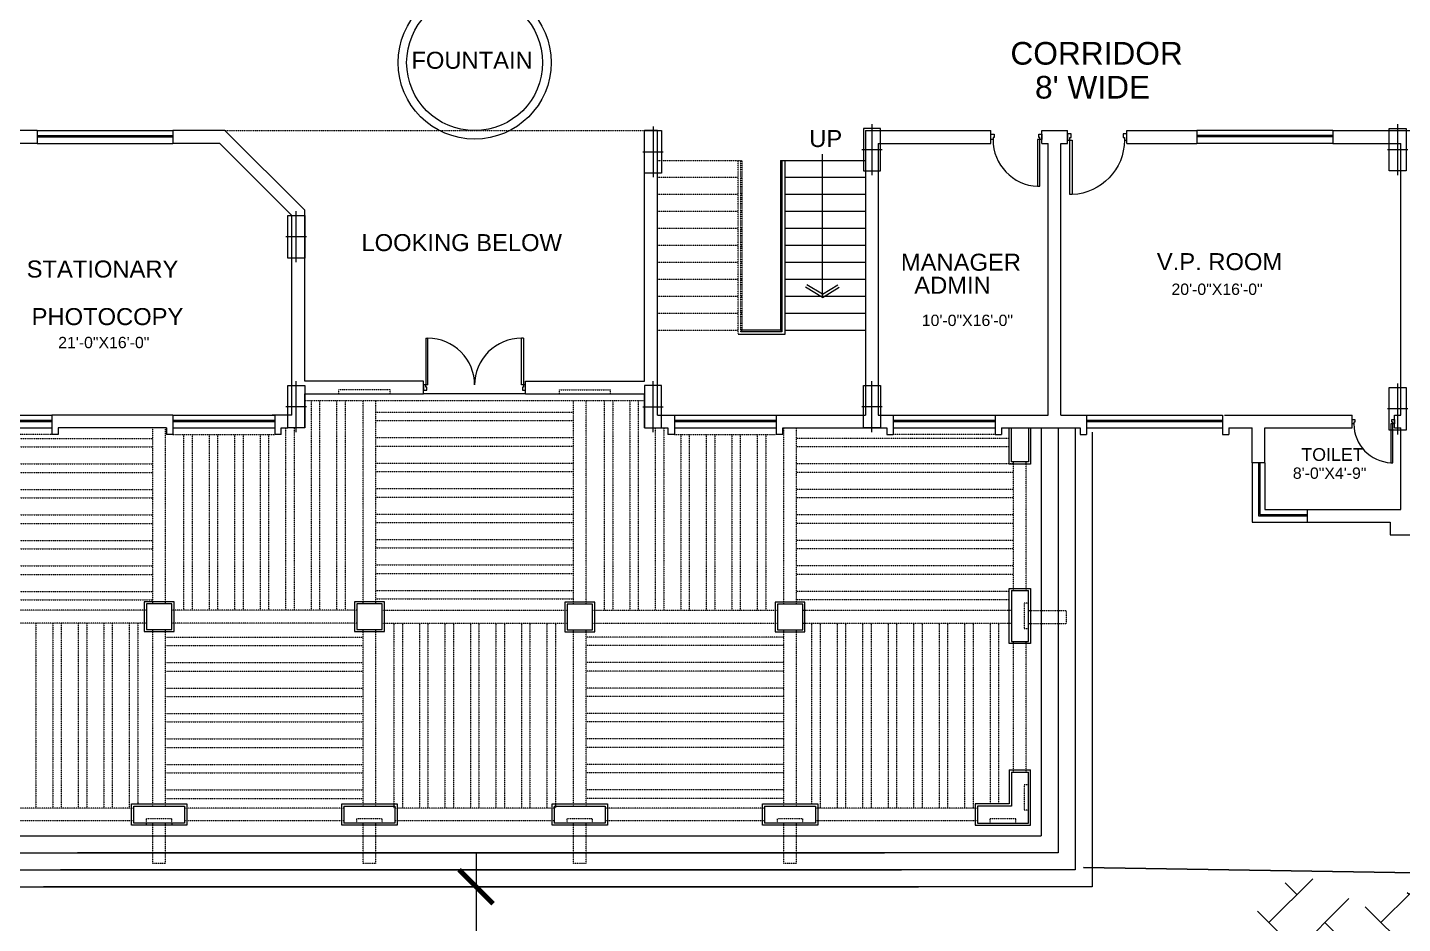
# Model space of a CAD drawing. Header units: inches. Extents: x -110725 to 51121, y 8404 to 44825.
# Drawn here: x 19453 to 20424, y 21178 to 21810 of the extents above; entities that cross this region are included whole.
import ezdxf

# ---------------------------------------------------------------- set-up
doc = ezdxf.new("R2010")
doc.units = ezdxf.units.IN
doc.header["$LTSCALE"] = 0.1
doc.header["$MEASUREMENT"] = 0
doc.linetypes.add('DASHED2', pattern=[0.375, 0.25, -0.125])
doc.layers.get('0').update_dxf_attribs({"color": 1, "lineweight": 0})
doc.layers.get('Defpoints').update_dxf_attribs({"lineweight": 0})
for name, color, linetype, lineweight in [('Col.', 4, 'Continuous', 0), ('dim', 252, 'Continuous', 0), ('DOOR', 32, 'Continuous', 0), ('h', 8, 'Continuous', 0), ('HATCH', 5, 'Continuous', 5), ('PLASTER', 7, 'Continuous', 0), ('stair', 5, 'Continuous', 0), ('TEXT', 3, 'Continuous', 0), ('WALL', 7, 'Continuous', 0), ('WIN', 160, 'Continuous', 0), ('wood pergola', 22, 'DASHED2', 0)]:
    doc.layers.add(name, color=color, linetype=linetype, lineweight=lineweight)
doc.layers.add('GREEN BELT', color=80, linetype='Continuous')
doc.styles.add('as', font='arial.ttf')
doc.styles.add('EHSAN', font='arial.ttf', dxfattribs={"height": 54})
doc.dimstyles.new('DIM1', dxfattribs={"dimtxt": 54, "dimasz": 6, "dimexe": 6, "dimexo": 3, "dimgap": 1, "dimtad": 0, "dimzin": 0, "dimdsep": 46, "dimlunit": 4, "dimtxsty": 'EHSAN', "dimblk": 'ARCHTICK', "dimcen": 3, "dimdle": 6, "dimclrd": 4, "dimclre": 4, "dimclrt": 6, "dimadec": 0, "dimazin": 0, "dimtfac": 1, "dimtofl": 0, "dimtmove": 1, "dimatfit": 3, "dimldrblk": 'ARCHTICK', "dimfxl": 4, "dimtolj": 1, "dimtzin": 3, "dimlwd": -1, "dimlwe": -1, "dimarcsym": 0})

# ---------------------------------------------------------------- blocks, each defined once
blk = doc.blocks.new('D-1')
for points in [[(1.5, 34.85), (1.5, 1.85), (3, 1.85), (3, 34.85)], [(2.25, 0.38), (2.25, -1.88), (0, -1.88), (0, 1.88), (1.5, 1.88), (1.5, 0.38)], [(33.75, 0.38), (34.5, 0.38), (34.5, 1.88), (36, 1.88), (36, -1.88), (33.75, -1.88)]]:
    blk.add_lwpolyline(points, close=True)
blk.add_arc((1.5, 1.88), 33, 0, 87.39475)
blk = doc.blocks.new('DD3')
for p, q in [((-70.5, 34.88), (-70.5, 1.85)), ((-70.5, 34.88), (-69, 34.88)), ((-69, 1.85), (-69, 34.88)), ((-1.5, 34.88), (-3, 34.88)), ((-3, 1.85), (-3, 34.88)), ((-1.5, 34.88), (-1.5, 1.85)), ((-72, 1.88), (-72, -1.88)), ((-70.5, 1.88), (-72, 1.88)), ((-69, 1.88), (-70.5, 1.88)), ((-70.5, 0.38), (-70.5, 1.88)), ((-69.75, 0.38), (-70.5, 0.38)), ((-69.75, -1.88), (-69.75, 0.38)), ((-1.5, 1.85), (-3, 1.85)), ((-1.5, 0.38), (-2.25, 0.38)), ((-2.25, 0.38), (-2.25, -1.88)), ((-1.5, 1.88), (-1.5, 0.38)), ((0, 1.88), (-1.5, 1.88)), ((0, -1.88), (0, 1.88)), ((-72, -1.88), (-69.75, -1.88)), ((-2.25, -1.88), (0, -1.88))]:
    blk.add_line(p, q)
for centre, start, end in [((-69, 1.88), 359.98236, 90), ((-3, 1.88), 90, 180.01764)]:
    blk.add_arc(centre, 33, start, end)
blk = doc.blocks.new('D-6-dub')
blk.add_blockref('DD3', (0, 0))
blk = doc.blocks.new('_ArchTick')
at = {"color": 0, "linetype": 'ByBlock', "const_width": 0.15}
blk.add_lwpolyline([(-0.5, -0.5), (0.5, 0.5)], dxfattribs=at)
blk = doc.blocks.new('*D2201')
at = {"layer": 'Defpoints', "color": 0, "transparency": 16777216}
for p in [(19761.48, 21203.45), (19761.48, 20291.03), (19769.88, 20291.03)]:
    blk.add_point(p, dxfattribs=at)
at = {"layer": 'dim', "color": 4, "transparency": 16777216}
for p, q in [((19769.88, 21227.45), (19769.88, 20860.46)), ((19764.48, 21203.45), (19775.88, 21203.45)), ((19769.88, 20267.03), (19769.88, 20634.02)), ((19764.48, 20291.03), (19775.88, 20291.03))]:
    blk.add_line(p, q, dxfattribs=at)
at = {"layer": 'dim', "color": 4, "transparency": 16777216, "xscale": 24, "yscale": 24, "zscale": 24}
for p, rotation in [((19769.88, 21203.45), 90), ((19769.88, 20291.03), 270)]:
    blk.add_blockref('_ArchTick', p, dxfattribs=dict(at, rotation=rotation))
at = {"layer": 'dim', "color": 6, "transparency": 16777216, "insert": (19769.88, 20747.24), "char_height": 54, "attachment_point": 5, "rotation": 90, "style": 'EHSAN'}
blk.add_mtext('\\A1;76\'-0{\\H1x;\\S1/2;}"', dxfattribs=at)
blk = doc.blocks.new('44')
at = {"layer": 'Col.', "linetype": 'Continuous'}
blk.add_lwpolyline([(-24729.42, 37327.33), (-24729.42, 37339.33), (-24759.42, 37339.33), (-24759.42, 37327.33)], close=True, dxfattribs=at)
at = {"layer": 'dim', "linetype": 'Continuous'}
for p, q in [((-24744.42, 37340.53), (-24744.42, 37326.13)), ((-24762.42, 37333.33), (-24726.42, 37333.33))]:
    blk.add_line(p, q, dxfattribs=at)
blk = doc.blocks.new('A$C266513BC')
at = {"layer": 'WALL'}
for p, q in [((0, 52.07), (12.55, 58.49)), ((0, 52.07), (86.94, 0)), ((0, 52.07), (0.26, 37.98)), ((2.02, 50.86), (13.46, 56.71)), ((2.02, 50.86), (2.26, 38.02))]:
    blk.add_line(p, q, dxfattribs=at)

msp = doc.modelspace()

# ---------------------------------------------------------------- hatches: boundary and pattern name
at = {"layer": 'HATCH'}
h = msp.add_hatch(dxfattribs=at)
h.set_pattern_fill('AR-HBONE', color=251, scale=7)
h.set_pattern_definition([(45, (57314.022, 32.81), (3e-15, 39.59798), [84, -28]), (135, (57333.82, 52.61), (3e-15, 39.59798), [84, -28])])
edge = h.paths.add_edge_path()
edge.add_arc((20509.93328, 21080.85288), 46.23757, 321.43452144, 431.43452134)
edge.add_arc((20500.35241, 21154.51345), 38.47577, 309.17031682, 509.43681154)
edge.add_arc((20426.08757, 21152.9625), 46.23757, 27.17260702, 137.17260692)
edge.add_arc((20356.46299, 21171.35578), 38.01942, 20.0565317, 210.02676781)
edge.add_arc((20325.894, 21106.15277), 46.23757, 92.91069259, 202.91069249)
edge.add_arc((20310.33774, 21050.64149), 46.23757, 125.77973538, 235.77973528)
edge.add_arc((20327.39896, 20995.57413), 46.23757, 158.64877817, 268.64877807)
edge.add_arc((20371.61509, 20958.5818), 46.23757, 191.51782095, 301.51782086)
edge.add_arc((20434.968, 20914.37486), 39.47334, 173.02945644, 385.74427095)
edge.add_arc((20480.72314, 20976.61882), 46.23757, 257.25590653, 367.25590643)
edge.add_arc((20548.2626, 21013.90172), 38.18832, 235.42339105, 453.26703682)

# ---------------------------------------------------------------- linework, layer by layer
msp.add_line((19804.79394, 21551.45053), (19732.79394, 21551.45053))
at = {"layer": 'GREEN BELT', "linetype": 'Continuous', "elevation": 8.10112}
msp.add_lwpolyline([(20871.10688, 20428.73676), (20839.54499, 20498.68089), (20836.07459, 20915.90191), (20773.07163, 21088.55853), (20609.19407, 21210.50475), (20198.7069, 21217.05164), (20198.7069, 21217.05164)], dxfattribs=at)
at = {"layer": 'PLASTER'}
for p, q in [((19672.79394, 21551.45053), (19709.04394, 21551.45053)), ((19828.79394, 21551.45053), (19864.79394, 21551.45053)), ((20146.29394, 21501.95053), (20146.29394, 21527.45053)), ((20161.29394, 21527.45053), (20161.29394, 21501.95053)), ((20161.29394, 21501.95053), (20146.29394, 21501.95053)), ((20146.29394, 21375.20053), (20146.29394, 21414.20053)), ((20146.29394, 21414.20053), (20161.29394, 21414.20053)), ((20161.29394, 21414.20053), (20161.29394, 21375.20053)), ((20161.29394, 21375.20053), (20146.29394, 21375.20053)), ((20146.29394, 21285.95053), (20146.29394, 21261.95053)), ((20146.29394, 21285.95053), (20161.29394, 21285.95053)), ((20161.29394, 21246.95053), (20161.29394, 21285.95053)), ((19526.54394, 21261.95053), (19565.54394, 21261.95053)), ((19526.54394, 21246.95053), (19526.54394, 21261.95053)), ((19565.54394, 21261.95053), (19565.54394, 21246.95053)), ((19675.04394, 21261.95053), (19714.04394, 21261.95053)), ((19675.04394, 21246.95053), (19675.04394, 21261.95053)), ((19714.04394, 21261.95053), (19714.04394, 21246.95053)), ((19823.54394, 21261.95053), (19862.54394, 21261.95053)), ((19823.54394, 21246.95053), (19823.54394, 21261.95053)), ((19862.54394, 21261.95053), (19862.54394, 21246.95053)), ((19972.04394, 21261.95053), (20011.04394, 21261.95053)), ((19972.04394, 21246.95053), (19972.04394, 21261.95053)), ((20011.04394, 21261.95053), (20011.04394, 21246.95053)), ((20146.29394, 21261.95053), (20122.29394, 21261.95053)), ((20122.29394, 21261.95053), (20122.29394, 21246.95053)), ((19565.54394, 21246.95053), (19526.54394, 21246.95053)), ((19714.04394, 21246.95053), (19675.04394, 21246.95053)), ((19862.54394, 21246.95053), (19823.54394, 21246.95053)), ((20011.04394, 21246.95053), (19972.04394, 21246.95053)), ((20122.29394, 21246.95053), (20161.29394, 21246.95053))]:
    msp.add_line(p, q, dxfattribs=at)
at = {"layer": 'PLASTER', "elevation": 27.16259}
for points in [[(19535.54394, 21383.70053), (19556.54394, 21383.70053), (19556.54394, 21404.70053), (19535.54394, 21404.70053)], [(19684.04394, 21383.70053), (19705.04394, 21383.70053), (19705.04394, 21404.70053), (19684.04394, 21404.70053)], [(19832.54394, 21383.45053), (19853.54394, 21383.45053), (19853.54394, 21404.45053), (19832.54394, 21404.45053)], [(19981.04394, 21383.45053), (20002.04394, 21383.45053), (20002.04394, 21404.45053), (19981.04394, 21404.45053)]]:
    msp.add_lwpolyline(points, close=True, dxfattribs=at)
at = {"layer": 'stair', "linetype": 'DASHED2'}
for p, q in [((19897.79394, 21716.45053), (19956.79394, 21716.45053)), ((19954.79394, 21593.45053), (19954.79394, 21716.45053)), ((19956.79394, 21595.45053), (19956.79394, 21716.45053)), ((19956.79394, 21716.45053), (19957.79394, 21716.45053)), ((19957.79394, 21596.45053), (19957.79394, 21716.45053)), ((19897.79394, 21704.45053), (19954.79394, 21704.45053)), ((19956.79394, 21704.45053), (19957.79394, 21704.45053)), ((19897.79394, 21692.45053), (19954.79394, 21692.45053)), ((19956.79394, 21692.45053), (19957.79394, 21692.45053)), ((19897.79394, 21680.45053), (19954.79394, 21680.45053)), ((19956.79394, 21680.45053), (19957.79394, 21680.45053)), ((19897.79394, 21668.45053), (19954.79394, 21668.45053)), ((19956.79394, 21668.45053), (19957.79394, 21668.45053)), ((19897.79394, 21656.45053), (19954.79394, 21656.45053)), ((19956.79394, 21656.45053), (19957.79394, 21656.45053)), ((19897.79394, 21644.45053), (19954.79394, 21644.45053)), ((19956.79394, 21644.45053), (19957.79394, 21644.45053)), ((19897.79394, 21632.45053), (19954.79394, 21632.45053)), ((19956.79394, 21632.45053), (19957.79394, 21632.45053)), ((19897.79394, 21620.45053), (19954.79394, 21620.45053)), ((19956.79394, 21620.45053), (19957.79394, 21620.45053)), ((19897.79394, 21608.45053), (19954.79394, 21608.45053)), ((19956.79394, 21608.45053), (19957.79394, 21608.45053)), ((19897.79394, 21596.45053), (19954.79394, 21596.45053))]:
    msp.add_line(p, q, dxfattribs=at)
at = {"layer": 'stair'}
for p, q in [((19984.79394, 21716.45053), (19984.79394, 21596.45053)), ((19984.79394, 21716.45053), (19985.79394, 21716.45053)), ((19985.79394, 21716.45053), (19985.79394, 21595.45053)), ((19985.79394, 21716.45053), (20044.79394, 21716.45053)), ((19987.79394, 21716.45053), (19987.79394, 21593.45053)), ((19984.79394, 21704.45053), (19985.79394, 21704.45053)), ((19987.79394, 21704.45053), (20044.79394, 21704.45053)), ((19984.79394, 21692.45053), (19985.79394, 21692.45053)), ((19987.79394, 21692.45053), (20044.79394, 21692.45053)), ((19984.79394, 21680.45053), (19985.79394, 21680.45053)), ((19987.79394, 21680.45053), (20044.79394, 21680.45053)), ((19984.79394, 21668.45053), (19985.79394, 21668.45053)), ((19987.79394, 21668.45053), (20044.79394, 21668.45053)), ((19984.79394, 21656.45053), (19985.79394, 21656.45053)), ((19987.79394, 21656.45053), (20044.79394, 21656.45053)), ((19984.79394, 21644.45053), (19985.79394, 21644.45053)), ((19987.79394, 21644.45053), (20044.79394, 21644.45053)), ((19984.79394, 21632.45053), (19985.79394, 21632.45053)), ((19987.79394, 21632.45053), (20044.79394, 21632.45053)), ((19984.79394, 21620.45053), (19985.79394, 21620.45053)), ((19987.79394, 21620.45053), (20044.79394, 21620.45053)), ((19984.79394, 21608.45053), (19985.79394, 21608.45053)), ((19987.79394, 21608.45053), (20044.79394, 21608.45053)), ((19987.79394, 21593.45053), (19954.79394, 21593.45053)), ((19956.79394, 21596.45053), (19957.79394, 21596.45053)), ((19985.79394, 21595.45053), (19956.79394, 21595.45053)), ((19984.79394, 21596.45053), (19957.79394, 21596.45053)), ((19984.79394, 21596.45053), (19985.79394, 21596.45053)), ((19987.79394, 21596.45053), (20044.79394, 21596.45053)), ((20168.79394, 21527.45053), (20168.79394, 21239.45053)), ((20180.79394, 21527.45053), (20180.79394, 21227.45053)), ((20192.79394, 21527.45053), (20192.79394, 21215.45053)), ((20204.79394, 21524.45053), (20204.79394, 21203.45053)), ((20204.79394, 21524.45053), (20204.79394, 21203.45053)), ((19368.79394, 21239.45053), (20168.79394, 21239.45053)), ((19356.79394, 21227.45053), (20058.29394, 21227.45053)), ((19396.04394, 21227.45053), (20058.29394, 21227.45053)), ((20180.79394, 21227.45053), (19488.29394, 21227.45053)), ((19344.79394, 21215.45053), (20070.29394, 21215.45053)), ((19384.04394, 21215.45053), (20070.29394, 21215.45053)), ((20192.79394, 21215.45053), (19476.29394, 21215.45053)), ((19332.79394, 21203.45053), (20082.29394, 21203.45053)), ((19372.04394, 21203.45053), (20082.29394, 21203.45053)), ((19372.04394, 21203.45053), (20082.29394, 21203.45053)), ((20204.79394, 21203.45053), (19464.29394, 21203.45053))]:
    msp.add_line(p, q, dxfattribs=at)
at = {"layer": 'WALL'}
for p, q in [((19459.79394, 21737.45053), (19428.29394, 21737.45053)), ((19459.79394, 21737.45053), (19459.79394, 21728.45053)), ((19592.52186, 21737.45053), (19555.79394, 21737.45053)), ((19555.79394, 21737.45053), (19555.79394, 21728.45053)), ((19592.52186, 21737.45053), (19648.79394, 21681.17846)), ((19897.79394, 21737.45053), (19888.79394, 21737.45053)), ((19888.79394, 21560.45053), (19888.79394, 21737.45053)), ((19897.79394, 21536.45053), (19897.79394, 21737.45053)), ((20044.79394, 21737.45053), (20133.29394, 21737.45053)), ((20044.79394, 21737.45053), (20044.79394, 21536.45053)), ((20133.29394, 21728.45053), (20133.29394, 21737.45053)), ((20169.29394, 21728.45053), (20169.29394, 21737.45053)), ((20169.29394, 21737.45053), (20187.29394, 21737.45053)), ((20187.29394, 21728.45053), (20187.29394, 21737.45053)), ((20229.29394, 21728.45053), (20229.29394, 21737.45053)), ((20229.29394, 21737.45053), (20278.79394, 21737.45053)), ((20278.79394, 21737.45053), (20278.79394, 21728.45053)), ((20374.79394, 21737.45053), (20374.79394, 21728.45053)), ((20374.79394, 21737.45053), (20431.79394, 21737.45053)), ((19459.79394, 21728.45053), (19428.29394, 21728.45053)), ((19588.79394, 21728.45053), (19555.79394, 21728.45053)), ((19588.79394, 21728.45053), (19639.79394, 21677.45053)), ((20053.79394, 21728.45053), (20133.29394, 21728.45053)), ((20053.79394, 21728.45053), (20053.79394, 21536.45053)), ((20169.29394, 21728.45053), (20173.79394, 21728.45053)), ((20173.79394, 21536.45053), (20173.79394, 21728.45053)), ((20182.79394, 21536.45053), (20182.79394, 21728.45053)), ((20182.79394, 21728.45053), (20187.29394, 21728.45053)), ((20229.29394, 21728.45053), (20278.79394, 21728.45053)), ((20374.79394, 21728.45053), (20422.79394, 21728.45053)), ((20422.79394, 21536.45053), (20422.79394, 21728.45053)), ((19648.79394, 21560.45053), (19648.79394, 21681.17846)), ((19639.79394, 21536.45053), (19639.79394, 21677.45053)), ((19732.79394, 21560.45053), (19648.79394, 21560.45053)), ((19732.79394, 21551.45053), (19732.79394, 21560.45053)), ((19804.79394, 21560.45053), (19888.79394, 21560.45053)), ((19804.79394, 21551.45053), (19804.79394, 21560.45053)), ((19648.79394, 21527.45053), (19648.79394, 21551.45053)), ((19648.79394, 21551.45053), (19672.79394, 21551.45053)), ((19709.04394, 21551.45053), (19732.79394, 21551.45053)), ((19804.79394, 21551.45053), (19828.79394, 21551.45053)), ((19864.79394, 21551.45053), (19888.79394, 21551.45053)), ((19888.79394, 21527.45053), (19888.79394, 21551.45053)), ((19555.79394, 21536.45053), (19470.29394, 21536.45053)), ((19470.29394, 21536.45053), (19470.29394, 21522.95053)), ((19555.79394, 21536.45053), (19555.79394, 21522.95053)), ((19639.79394, 21536.45053), (19625.79394, 21536.45053)), ((19627.79394, 21536.45053), (19627.79394, 21522.95053)), ((19897.79394, 21536.45053), (20044.79394, 21536.45053)), ((19909.79394, 21536.45053), (19909.79394, 21522.95053)), ((19981.79394, 21536.45053), (19981.79394, 21522.95053)), ((20053.79394, 21536.45053), (20064.29394, 21536.45053)), ((20064.29394, 21536.45053), (20064.29394, 21522.95053)), ((20134.79394, 21536.45053), (20173.79394, 21536.45053)), ((20136.29394, 21536.45053), (20136.29394, 21527.45053)), ((20136.29394, 21536.45053), (20136.29394, 21522.95053)), ((20182.79394, 21536.45053), (20202.29394, 21536.45053)), ((20200.79394, 21536.45053), (20200.79394, 21522.95053)), ((20296.79394, 21536.45053), (20296.79394, 21522.95053)), ((20298.29394, 21536.45053), (20388.29394, 21536.45053)), ((20388.29394, 21527.45053), (20388.29394, 21536.45053)), ((20418.29394, 21527.45053), (20418.29394, 21536.45053)), ((20418.29394, 21536.45053), (20422.79394, 21536.45053)), ((19551.29394, 21527.45053), (19474.79394, 21527.45053)), ((19474.79394, 21527.45053), (19474.79394, 21522.95053)), ((19551.29394, 21527.45053), (19551.29394, 21522.95053)), ((19632.29394, 21522.95053), (19632.29394, 21527.45053)), ((19632.29394, 21527.45053), (19636.79394, 21527.45053)), ((19648.79394, 21527.45053), (19648.79394, 21527.45053)), ((19888.79394, 21527.45053), (19888.79394, 21527.45053)), ((19888.79394, 21527.45053), (19905.29394, 21527.45053)), ((19905.29394, 21527.45053), (19905.29394, 21522.95053)), ((19986.29394, 21527.45053), (20059.79394, 21527.45053)), ((19986.29394, 21522.95053), (19986.29394, 21527.45053)), ((20059.79394, 21527.45053), (20059.79394, 21522.95053)), ((20140.79394, 21527.45053), (20196.29394, 21527.45053)), ((20140.79394, 21527.45053), (20140.79394, 21522.95053)), ((20173.79394, 21527.45053), (20173.79394, 21527.45053)), ((20196.29394, 21527.45053), (20196.29394, 21522.95053)), ((20301.29394, 21527.45053), (20317.79394, 21527.45053)), ((20301.29394, 21527.45053), (20301.29394, 21522.95053)), ((20317.79394, 21502.89746), (20317.79394, 21527.45053)), ((20326.79394, 21527.45053), (20388.29394, 21527.45053)), ((20326.79394, 21502.89746), (20326.79394, 21527.45053)), ((20418.29394, 21527.45053), (20422.79394, 21527.45053)), ((20422.79394, 21469.89746), (20422.79394, 21527.45053)), ((19474.79394, 21522.95053), (19470.29394, 21522.95053)), ((19555.79394, 21522.95053), (19551.29394, 21522.95053)), ((19632.29394, 21522.95053), (19627.79394, 21522.95053)), ((19909.79394, 21522.95053), (19905.29394, 21522.95053)), ((19986.29394, 21522.95053), (19981.79394, 21522.95053)), ((20059.79394, 21522.95053), (20064.29394, 21522.95053)), ((20136.29394, 21522.95053), (20140.79394, 21522.95053)), ((20196.29394, 21522.95053), (20200.79394, 21522.95053)), ((20296.79394, 21522.95053), (20301.29394, 21522.95053)), ((20326.79394, 21502.89746), (20317.79394, 21502.89746)), ((20356.79394, 21469.89746), (20422.79394, 21469.89746)), ((20356.79394, 21460.89746), (20356.79394, 21469.89746)), ((20356.79394, 21460.89746), (20415.29394, 21460.89746)), ((20415.29394, 21460.89746), (20415.29394, 21451.89746)), ((20415.29394, 21451.89746), (20451.29394, 21451.89746)), ((20147.79394, 21412.70053), (20147.79394, 21376.70053)), ((20147.79394, 21412.70053), (20159.79394, 21412.70053)), ((20159.79394, 21376.70053), (20159.79394, 21412.70053)), ((20147.79394, 21376.70053), (20159.79394, 21376.70053)), ((20147.79394, 21284.45053), (20147.79394, 21260.45053)), ((20147.79394, 21284.45053), (20159.79394, 21284.45053)), ((20159.79394, 21248.45053), (20159.79394, 21284.45053)), ((19528.04394, 21248.45053), (19528.04394, 21260.45053)), ((19528.04394, 21260.45053), (19564.04394, 21260.45053)), ((19564.04394, 21260.45053), (19564.04394, 21248.45053)), ((19676.54394, 21260.45053), (19712.54394, 21260.45053)), ((19676.54394, 21260.45053), (19676.54394, 21248.45053)), ((19712.54394, 21260.45053), (19712.54394, 21248.45053)), ((19825.04394, 21260.45053), (19861.04394, 21260.45053)), ((19825.04394, 21260.45053), (19825.04394, 21248.45053)), ((19861.04394, 21260.45053), (19861.04394, 21248.45053)), ((19973.54394, 21260.45053), (20009.54394, 21260.45053)), ((19973.54394, 21260.45053), (19973.54394, 21248.45053)), ((20009.54394, 21260.45053), (20009.54394, 21248.45053)), ((20147.79394, 21260.45053), (20123.79394, 21260.45053)), ((20123.79394, 21260.45053), (20123.79394, 21248.45053)), ((19537.04394, 21248.45053), (19528.04394, 21248.45053)), ((19555.04394, 21248.45053), (19537.04394, 21248.45053)), ((19537.04394, 21246.95053), (19537.04394, 21248.45053)), ((19564.04394, 21248.45053), (19555.04394, 21248.45053)), ((19555.04394, 21248.45053), (19555.04394, 21246.95053)), ((19712.54394, 21248.45053), (19676.54394, 21248.45053)), ((19861.04394, 21248.45053), (19825.04394, 21248.45053)), ((20009.54394, 21248.45053), (19973.54394, 21248.45053)), ((20123.79394, 21248.45053), (20159.79394, 21248.45053))]:
    msp.add_line(p, q, dxfattribs=at)
at = {"layer": 'WALL', "elevation": 27.16259}
for points in [[(20159.79394, 21503.45053), (20147.79394, 21503.45053), (20147.79394, 21527.45053), (20159.79394, 21527.45053)], [(19537.04394, 21385.20053), (19555.04394, 21385.20053), (19555.04394, 21403.20053), (19537.04394, 21403.20053)], [(19685.54394, 21385.20053), (19703.54394, 21385.20053), (19703.54394, 21403.20053), (19685.54394, 21403.20053)], [(19834.04394, 21384.95053), (19852.04394, 21384.95053), (19852.04394, 21402.95053), (19834.04394, 21402.95053)], [(19982.54394, 21384.95053), (20000.54394, 21384.95053), (20000.54394, 21402.95053), (19982.54394, 21402.95053)]]:
    msp.add_lwpolyline(points, close=True, dxfattribs=at)
at = {"layer": 'WIN'}
for p, q in [((19459.79394, 21737.45053), (19555.79394, 21737.45053)), ((20374.79394, 21737.45053), (20278.79394, 21737.45053)), ((19459.79394, 21733.95053), (19555.79394, 21733.95053)), ((19459.79394, 21732.95053), (19555.79394, 21732.95053)), ((19459.79394, 21728.45053), (19555.79394, 21728.45053)), ((20374.79394, 21733.95053), (20278.79394, 21733.95053)), ((20374.79394, 21732.95053), (20278.79394, 21732.95053)), ((20374.79394, 21728.45053), (20278.79394, 21728.45053)), ((19398.29394, 21536.45053), (19470.29394, 21536.45053)), ((19555.79394, 21536.45053), (19627.79394, 21536.45053)), ((19909.79394, 21536.45053), (19981.79394, 21536.45053)), ((20064.29394, 21536.45053), (20136.29394, 21536.45053)), ((20200.79394, 21536.45053), (20296.79394, 21536.45053)), ((19398.29394, 21532.95053), (19470.29394, 21532.95053)), ((19398.29394, 21531.95053), (19470.29394, 21531.95053)), ((19398.29394, 21527.45053), (19470.29394, 21527.45053)), ((19555.79394, 21532.95053), (19627.79394, 21532.95053)), ((19555.79394, 21531.95053), (19627.79394, 21531.95053)), ((19555.79394, 21527.45053), (19627.79394, 21527.45053)), ((19909.79394, 21532.95053), (19981.79394, 21532.95053)), ((19909.79394, 21531.95053), (19981.79394, 21531.95053)), ((19909.79394, 21527.45053), (19981.79394, 21527.45053)), ((20064.29394, 21532.95053), (20136.29394, 21532.95053)), ((20064.29394, 21531.95053), (20136.29394, 21531.95053)), ((20064.29394, 21527.45053), (20136.29394, 21527.45053)), ((20200.79394, 21532.95053), (20296.79394, 21532.95053)), ((20200.79394, 21531.95053), (20296.79394, 21531.95053)), ((20200.79394, 21527.45053), (20296.79394, 21527.45053)), ((20317.79394, 21502.89746), (20317.79394, 21460.89746)), ((20322.29394, 21502.89746), (20322.29394, 21465.39746)), ((20323.29394, 21502.89746), (20323.29394, 21466.39746)), ((20326.79394, 21502.89746), (20326.79394, 21469.89746)), ((20322.29394, 21465.39746), (20356.79394, 21465.39746)), ((20323.29394, 21466.39746), (20356.79394, 21466.39746)), ((20326.79394, 21469.89746), (20356.79394, 21469.89746)), ((20317.79394, 21460.89746), (20356.79394, 21460.89746))]:
    msp.add_line(p, q, dxfattribs=at)
at = {"layer": 'WIN', "linetype": 'DASHED2'}
for p, q in [((19592.52186, 21737.45053), (19888.79394, 21737.45053)), ((19672.79394, 21551.45053), (19672.79394, 21554.45053)), ((19709.04394, 21554.45053), (19672.79394, 21554.45053)), ((19709.04394, 21551.45053), (19709.04394, 21554.45053)), ((19828.79394, 21551.45053), (19828.79394, 21554.45053)), ((19828.79394, 21554.45053), (19864.79394, 21554.45053)), ((19864.79394, 21551.45053), (19864.79394, 21554.45053)), ((19648.79394, 21546.95053), (19888.79394, 21546.95053)), ((19690.04394, 21403.20053), (19690.04394, 21546.95053)), ((19699.04394, 21403.20053), (19699.04394, 21546.95053)), ((19838.54394, 21402.95053), (19838.54394, 21546.95053)), ((19847.54394, 21402.95053), (19847.54394, 21546.95053)), ((19541.54394, 21403.20053), (19541.54394, 21527.45053)), ((19550.54394, 21403.20053), (19550.54394, 21527.45053)), ((19987.04394, 21402.95053), (19987.04394, 21527.45053)), ((19996.04394, 21402.95053), (19996.04394, 21527.45053)), ((19470.29394, 21522.95053), (19398.29394, 21522.95053)), ((19555.79394, 21522.95053), (19627.79394, 21522.95053)), ((19909.79394, 21522.95053), (19981.79394, 21522.95053)), ((20136.29394, 21522.95053), (20064.29394, 21522.95053)), ((20149.29394, 21412.70053), (20149.29394, 21503.45053)), ((20158.29394, 21412.70053), (20158.29394, 21503.45053)), ((19537.04394, 21398.70053), (19389.79394, 21398.70053)), ((19685.54394, 21398.70053), (19555.04394, 21398.70053)), ((19834.04394, 21398.45053), (19703.54394, 21398.45053)), ((19982.54394, 21398.45053), (19852.04394, 21398.45053)), ((20147.79394, 21398.45053), (20000.54394, 21398.45053)), ((20156.79394, 21403.70053), (20156.79394, 21385.70053)), ((20159.79394, 21403.70053), (20156.79394, 21403.70053)), ((20159.79394, 21398.45053), (20186.79394, 21398.45053)), ((20186.79394, 21389.45053), (20186.79394, 21398.45053)), ((19537.04394, 21389.70053), (19389.79394, 21389.70053)), ((19685.54394, 21389.70053), (19555.04394, 21389.70053)), ((19834.04394, 21389.45053), (19703.54394, 21389.45053)), ((19982.54394, 21389.45053), (19852.04394, 21389.45053)), ((20147.79394, 21389.45053), (20000.54394, 21389.45053)), ((20159.79394, 21389.45053), (20186.79394, 21389.45053)), ((19541.54394, 21260.45053), (19541.54394, 21385.20053)), ((19550.54394, 21260.45053), (19550.54394, 21385.20053)), ((19690.04394, 21260.45053), (19690.04394, 21385.20053)), ((19699.04394, 21260.45053), (19699.04394, 21385.20053)), ((19838.54394, 21260.45053), (19838.54394, 21384.95053)), ((19847.54394, 21260.45053), (19847.54394, 21384.95053)), ((19987.04394, 21260.45053), (19987.04394, 21384.95053)), ((19996.04394, 21260.45053), (19996.04394, 21384.95053)), ((20159.79394, 21385.70053), (20156.79394, 21385.70053)), ((20149.29394, 21284.45053), (20149.29394, 21376.70053)), ((20158.29394, 21284.45053), (20158.29394, 21376.70053)), ((20156.79394, 21275.45053), (20156.79394, 21257.45053)), ((20159.79394, 21275.45053), (20156.79394, 21275.45053)), ((19528.04394, 21258.95053), (19413.79394, 21258.95053)), ((19676.54394, 21258.95053), (19564.04394, 21258.95053)), ((19825.04394, 21258.95053), (19712.54394, 21258.95053)), ((19973.54394, 21258.95053), (19861.04394, 21258.95053)), ((20123.79394, 21258.95053), (20009.54394, 21258.95053)), ((20159.79394, 21257.45053), (20156.79394, 21257.45053)), ((19528.04394, 21249.95053), (19413.79394, 21249.95053)), ((19555.04394, 21251.45053), (19537.04394, 21251.45053)), ((19537.04394, 21248.45053), (19537.04394, 21251.45053)), ((19541.54394, 21219.95053), (19541.54394, 21248.45053)), ((19550.54394, 21219.95053), (19550.54394, 21248.45053)), ((19555.04394, 21248.45053), (19555.04394, 21251.45053)), ((19676.54394, 21249.95053), (19564.04394, 21249.95053)), ((19703.54394, 21251.45053), (19685.54394, 21251.45053)), ((19685.54394, 21248.45053), (19685.54394, 21251.45053)), ((19690.04394, 21219.95053), (19690.04394, 21248.45053)), ((19699.04394, 21219.95053), (19699.04394, 21248.45053)), ((19703.54394, 21248.45053), (19703.54394, 21251.45053)), ((19825.04394, 21249.95053), (19712.54394, 21249.95053)), ((19852.04394, 21251.45053), (19834.04394, 21251.45053)), ((19834.04394, 21248.45053), (19834.04394, 21251.45053)), ((19838.54394, 21219.95053), (19838.54394, 21248.45053)), ((19847.54394, 21219.95053), (19847.54394, 21248.45053)), ((19852.04394, 21248.45053), (19852.04394, 21251.45053)), ((19973.54394, 21249.95053), (19861.04394, 21249.95053)), ((20000.54394, 21251.45053), (19982.54394, 21251.45053)), ((19982.54394, 21248.45053), (19982.54394, 21251.45053)), ((19987.04394, 21219.95053), (19987.04394, 21248.45053)), ((19996.04394, 21219.95053), (19996.04394, 21248.45053)), ((20000.54394, 21248.45053), (20000.54394, 21251.45053)), ((20123.79394, 21249.95053), (20009.54394, 21249.95053)), ((20150.79394, 21251.45053), (20132.79394, 21251.45053)), ((20132.79394, 21248.45053), (20132.79394, 21251.45053)), ((20150.79394, 21248.45053), (20150.79394, 21251.45053)), ((19550.54394, 21219.95053), (19541.54394, 21219.95053)), ((19699.04394, 21219.95053), (19690.04394, 21219.95053)), ((19847.54394, 21219.95053), (19838.54394, 21219.95053)), ((19996.04394, 21219.95053), (19987.04394, 21219.95053))]:
    msp.add_line(p, q, dxfattribs=at)
at = {"layer": 'WIN'}
for radius in [54, 48]:
    msp.add_circle((19768.79394, 21785.45053, 27.16259), radius, dxfattribs=at)
at = {"layer": 'wood pergola'}
for p, q in [((19653.29394, 21546.95053), (19653.29394, 21398.70053)), ((19659.29394, 21546.95053), (19659.29394, 21398.70053)), ((19671.29394, 21546.95053), (19671.29394, 21398.70053)), ((19677.29394, 21546.95053), (19677.29394, 21398.70053)), ((19860.29394, 21546.95053), (19860.29394, 21398.70053)), ((19866.29394, 21546.95053), (19866.29394, 21398.70053)), ((19878.29394, 21546.95053), (19878.29394, 21398.70053)), ((19884.29394, 21546.95053), (19884.29394, 21398.70053)), ((19699.04394, 21538.70053), (19838.54394, 21538.70053)), ((19635.29394, 21527.45053), (19635.29394, 21398.70053)), ((19641.29394, 21527.45053), (19641.29394, 21398.70053)), ((19699.04394, 21532.70053), (19838.54394, 21532.70053)), ((19896.29394, 21527.45053), (19896.29394, 21398.70053)), ((19902.29394, 21527.45053), (19902.29394, 21398.70053)), ((19391.29394, 21520.07553), (19541.54394, 21520.07553)), ((19391.29394, 21514.07553), (19541.54394, 21514.07553)), ((19563.29394, 21522.95053), (19563.29394, 21398.70053)), ((19569.29394, 21522.95053), (19569.29394, 21398.70053)), ((19581.29394, 21522.95053), (19581.29394, 21398.70053)), ((19587.29394, 21522.95053), (19587.29394, 21398.70053)), ((19599.29394, 21522.95053), (19599.29394, 21398.70053)), ((19605.29394, 21522.95053), (19605.29394, 21398.70053)), ((19617.29394, 21522.95053), (19617.29394, 21398.70053)), ((19623.29394, 21522.95053), (19623.29394, 21398.70053)), ((19699.04394, 21520.70053), (19838.54394, 21520.70053)), ((19699.04394, 21514.70053), (19838.54394, 21514.70053)), ((19914.29394, 21522.95053), (19914.29394, 21398.70053)), ((19920.29394, 21522.95053), (19920.29394, 21398.70053)), ((19932.29394, 21522.95053), (19932.29394, 21398.70053)), ((19938.29394, 21522.95053), (19938.29394, 21398.70053)), ((19950.29394, 21522.95053), (19950.29394, 21398.70053)), ((19956.29394, 21522.95053), (19956.29394, 21398.70053)), ((19968.29394, 21522.95053), (19968.29394, 21398.70053)), ((19974.29394, 21522.95053), (19974.29394, 21398.70053)), ((20146.29394, 21520.07553), (19996.04394, 21520.07553)), ((20146.29394, 21514.07553), (19996.04394, 21514.07553)), ((19388.29394, 21502.07553), (19541.54394, 21502.07553)), ((19388.29394, 21496.07553), (19541.54394, 21496.07553)), ((19699.04394, 21502.70053), (19838.54394, 21502.70053)), ((19699.04394, 21496.70053), (19838.54394, 21496.70053)), ((20149.29394, 21502.07553), (19996.04394, 21502.07553)), ((20149.29394, 21496.07553), (19996.04394, 21496.07553)), ((19699.04394, 21484.70053), (19838.54394, 21484.70053)), ((19388.29394, 21484.07553), (19541.54394, 21484.07553)), ((19388.29394, 21478.07553), (19541.54394, 21478.07553)), ((19699.04394, 21478.70053), (19838.54394, 21478.70053)), ((20149.29394, 21484.07553), (19996.04394, 21484.07553)), ((20149.29394, 21478.07553), (19996.04394, 21478.07553)), ((19388.29394, 21466.07553), (19541.54394, 21466.07553)), ((19699.04394, 21466.70053), (19838.54394, 21466.70053)), ((20149.29394, 21466.07553), (19996.04394, 21466.07553)), ((19388.29394, 21460.07553), (19541.54394, 21460.07553)), ((19699.04394, 21460.70053), (19838.54394, 21460.70053)), ((20149.29394, 21460.07553), (19996.04394, 21460.07553)), ((19388.29394, 21448.07553), (19541.54394, 21448.07553)), ((19699.04394, 21448.70053), (19838.54394, 21448.70053)), ((20149.29394, 21448.07553), (19996.04394, 21448.07553)), ((19388.29394, 21442.07553), (19541.54394, 21442.07553)), ((19699.04394, 21442.70053), (19838.54394, 21442.70053)), ((20149.29394, 21442.07553), (19996.04394, 21442.07553)), ((19388.29394, 21430.07553), (19541.54394, 21430.07553)), ((19699.04394, 21430.70053), (19838.54394, 21430.70053)), ((20149.29394, 21430.07553), (19996.04394, 21430.07553)), ((19388.29394, 21424.07553), (19541.54394, 21424.07553)), ((19699.04394, 21424.70053), (19838.54394, 21424.70053)), ((20149.29394, 21424.07553), (19996.04394, 21424.07553)), ((19391.29394, 21412.07553), (19541.54394, 21412.07553)), ((19699.04394, 21412.70053), (19838.54394, 21412.70053)), ((20146.29394, 21412.07553), (19996.04394, 21412.07553)), ((19391.29394, 21406.07553), (19541.54394, 21406.07553)), ((19699.04394, 21406.70053), (19838.54394, 21406.70053)), ((20146.29394, 21406.07553), (19996.04394, 21406.07553)), ((19458.91894, 21389.70053), (19458.91894, 21258.95053)), ((19470.91894, 21389.70053), (19470.91894, 21258.95053)), ((19476.91894, 21389.70053), (19476.91894, 21258.95053)), ((19488.91894, 21389.70053), (19488.91894, 21258.95053)), ((19494.91894, 21389.70053), (19494.91894, 21258.95053)), ((19506.91894, 21389.70053), (19506.91894, 21258.95053)), ((19512.91894, 21389.70053), (19512.91894, 21258.95053)), ((19524.91894, 21389.70053), (19524.91894, 21258.95053)), ((19530.91894, 21389.70053), (19530.91894, 21261.95053)), ((19711.79394, 21389.45053), (19711.79394, 21258.95053)), ((19717.79394, 21389.45053), (19717.79394, 21258.95053)), ((19729.79394, 21389.45053), (19729.79394, 21258.95053)), ((19735.79394, 21389.45053), (19735.79394, 21258.95053)), ((19747.79394, 21389.45053), (19747.79394, 21258.95053)), ((19753.79394, 21389.45053), (19753.79394, 21258.95053)), ((19765.79394, 21389.45053), (19765.79394, 21258.95053)), ((19771.79394, 21389.45053), (19771.79394, 21258.95053)), ((19783.79394, 21389.45053), (19783.79394, 21258.95053)), ((19789.79394, 21389.45053), (19789.79394, 21258.95053)), ((19801.79394, 21389.45053), (19801.79394, 21258.95053)), ((19807.79394, 21389.45053), (19807.79394, 21258.95053)), ((19819.79394, 21389.45053), (19819.79394, 21258.95053)), ((19825.79394, 21389.45053), (19825.79394, 21258.95053)), ((20006.66894, 21389.45053), (20006.66894, 21261.95053)), ((20012.66894, 21389.45053), (20012.66894, 21258.95053)), ((20024.66894, 21389.45053), (20024.66894, 21258.95053)), ((20030.66894, 21389.45053), (20030.66894, 21258.95053)), ((20042.66894, 21389.45053), (20042.66894, 21258.95053)), ((20048.66894, 21389.45053), (20048.66894, 21258.95053)), ((20060.66894, 21389.45053), (20060.66894, 21258.95053)), ((20066.66894, 21389.45053), (20066.66894, 21258.95053)), ((20078.66894, 21389.45053), (20078.66894, 21258.95053)), ((20084.66894, 21389.45053), (20084.66894, 21258.95053)), ((20096.66894, 21389.45053), (20096.66894, 21258.95053)), ((20102.66894, 21389.45053), (20102.66894, 21258.95053)), ((20114.66894, 21389.45053), (20114.66894, 21258.95053)), ((20120.66894, 21389.45053), (20120.66894, 21258.95053)), ((20132.66894, 21389.45053), (20132.66894, 21261.95053)), ((20138.66894, 21389.45053), (20138.66894, 21261.95053)), ((19550.54394, 21379.82553), (19690.04394, 21379.82553)), ((19987.04394, 21379.82553), (19847.54394, 21379.82553)), ((19550.54394, 21373.82553), (19690.04394, 21373.82553)), ((19987.04394, 21373.82553), (19847.54394, 21373.82553)), ((19550.54394, 21361.82553), (19690.04394, 21361.82553)), ((19987.04394, 21361.82553), (19847.54394, 21361.82553)), ((19550.54394, 21355.82553), (19690.04394, 21355.82553)), ((19987.04394, 21355.82553), (19847.54394, 21355.82553)), ((19550.54394, 21343.82553), (19690.04394, 21343.82553)), ((19987.04394, 21343.82553), (19847.54394, 21343.82553)), ((19550.54394, 21337.82553), (19690.04394, 21337.82553)), ((19987.04394, 21337.82553), (19847.54394, 21337.82553)), ((19550.54394, 21325.82553), (19690.04394, 21325.82553)), ((19550.54394, 21319.82553), (19690.04394, 21319.82553)), ((19987.04394, 21325.82553), (19847.54394, 21325.82553)), ((19987.04394, 21319.82553), (19847.54394, 21319.82553)), ((19550.54394, 21307.82553), (19690.04394, 21307.82553)), ((19550.54394, 21301.82553), (19690.04394, 21301.82553)), ((19987.04394, 21307.82553), (19847.54394, 21307.82553)), ((19987.04394, 21301.82553), (19847.54394, 21301.82553)), ((19550.54394, 21289.82553), (19690.04394, 21289.82553)), ((19550.54394, 21283.82553), (19690.04394, 21283.82553)), ((19987.04394, 21289.82553), (19847.54394, 21289.82553)), ((19987.04394, 21283.82553), (19847.54394, 21283.82553)), ((19550.54394, 21271.82553), (19690.04394, 21271.82553)), ((19987.04394, 21271.82553), (19847.54394, 21271.82553)), ((19550.54394, 21265.82553), (19690.04394, 21265.82553)), ((19987.04394, 21265.82553), (19847.54394, 21265.82553))]:
    msp.add_line(p, q, dxfattribs=at)

# ---------------------------------------------------------------- block references
at = {"layer": 'Col.', "linetype": 'Continuous', "xscale": -1}
for p, rotation in [((57228.12584, -3021.96891, 27.16259), 90), ((-16912.78796, 46468.36998, 27.16259), 270), ((-17690.53796, 46406.86998, 27.16259), 270), ((-17690.53796, 46286.86998, 27.16259), 270), ((-17284.03796, 46286.86998, 27.16259), 270), ((-16912.78796, 46285.36998, 27.16259), 270)]:
    msp.add_blockref('44', p, dxfattribs=dict(at, rotation=rotation))
at = {"layer": 'Col.', "linetype": 'Continuous'}
for p, rotation in [((-17284.03796, -3020.46891, 27.16259), 270), ((57228.12584, 46286.86998, 27.16259), 90)]:
    msp.add_blockref('44', p, dxfattribs=dict(at, rotation=rotation))
at = {"layer": 'DOOR', "rotation": 180}
msp.add_blockref('D-1', (20169.29394, 21732.95053, 27.16259), dxfattribs=at)
for p, xscale, yscale, zscale in [((20187.29394, 21732.95053, 27.16259), -1.166666666666665, 1.166666666661208, 1.166666666661783), ((20418.29394, 21531.95053, 27.16259), 0.833333333333333, 0.833333333333333, 0.833333333333333)]:
    msp.add_blockref('D-1', p, dxfattribs=dict(at, xscale=xscale, yscale=yscale, zscale=zscale))
at = {"layer": 'DOOR'}
msp.add_blockref('D-6-dub', (19804.79394, 21555.95053, 27.16259), dxfattribs=at)
at = {"layer": 'h', "linetype": 'Continuous', "xscale": -1, "rotation": 239.0806050619797}
msp.add_blockref('A$C266513BC', (19969.6457, 21646.23741, 27.16259), dxfattribs=at)

# ---------------------------------------------------------------- texts
at = {"layer": 'TEXT', "style": 'as'}
for s, height, p in [('CORRIDOR', 16, (20147.09655, 21784.02409)), ('FOUNTAIN', 12, (19724.1418, 21781.1187)), ("8' WIDE", 16, (20164.45663, 21760.06749)), (' UP', 12, (20000.35883, 21725.85324)), ('LOOKING BELOW', 12, (19688.87173, 21652.3623)), ('MANAGER', 12, (20069.76673, 21638.50555)), ('V.P. ROOM', 12, (20250.48296, 21638.90487)), ('STATIONARY', 12, (19452.48081, 21633.69818)), (' ADMIN', 12, (20074.52603, 21622.25617)), ('20\'-0"X16\'-0"', 8, (20260.79461, 21621.41881)), ('PHOTOCOPY', 12, (19456.00751, 21600.10573)), ('10\'-0"X16\'-0"', 8, (20084.51135, 21599.45217)), ('21\'-0"X16\'-0"', 8, (19474.74381, 21583.79717)), ('TOILET', 9, (20352.48114, 21504.22935)), ('8\'-0"X4\'-9"', 8, (20346.49744, 21491.53657))]:
    msp.add_text(s, height=height, dxfattribs=at).set_placement(p)

# ---------------------------------------------------------------- dimensions: what is measured, and where the dimension line sits
at = {"layer": 'dim'}
dim = msp.add_aligned_dim(p1=(19761.47561, 21203.45053, 27.16259), p2=(19761.47561, 20291.03144, 27.16259), distance=8.40014, dimstyle='DIM1', override={"dimtxt": 36, "dimasz": 24, "dimdle": 24}, dxfattribs=at)
dim.commit()
dim.dimension.update_dxf_attribs({"geometry": '*D2201', "text_midpoint": (19769.87575, 20747.24099, 27.16259)})

doc.saveas('drawing.dxf')
